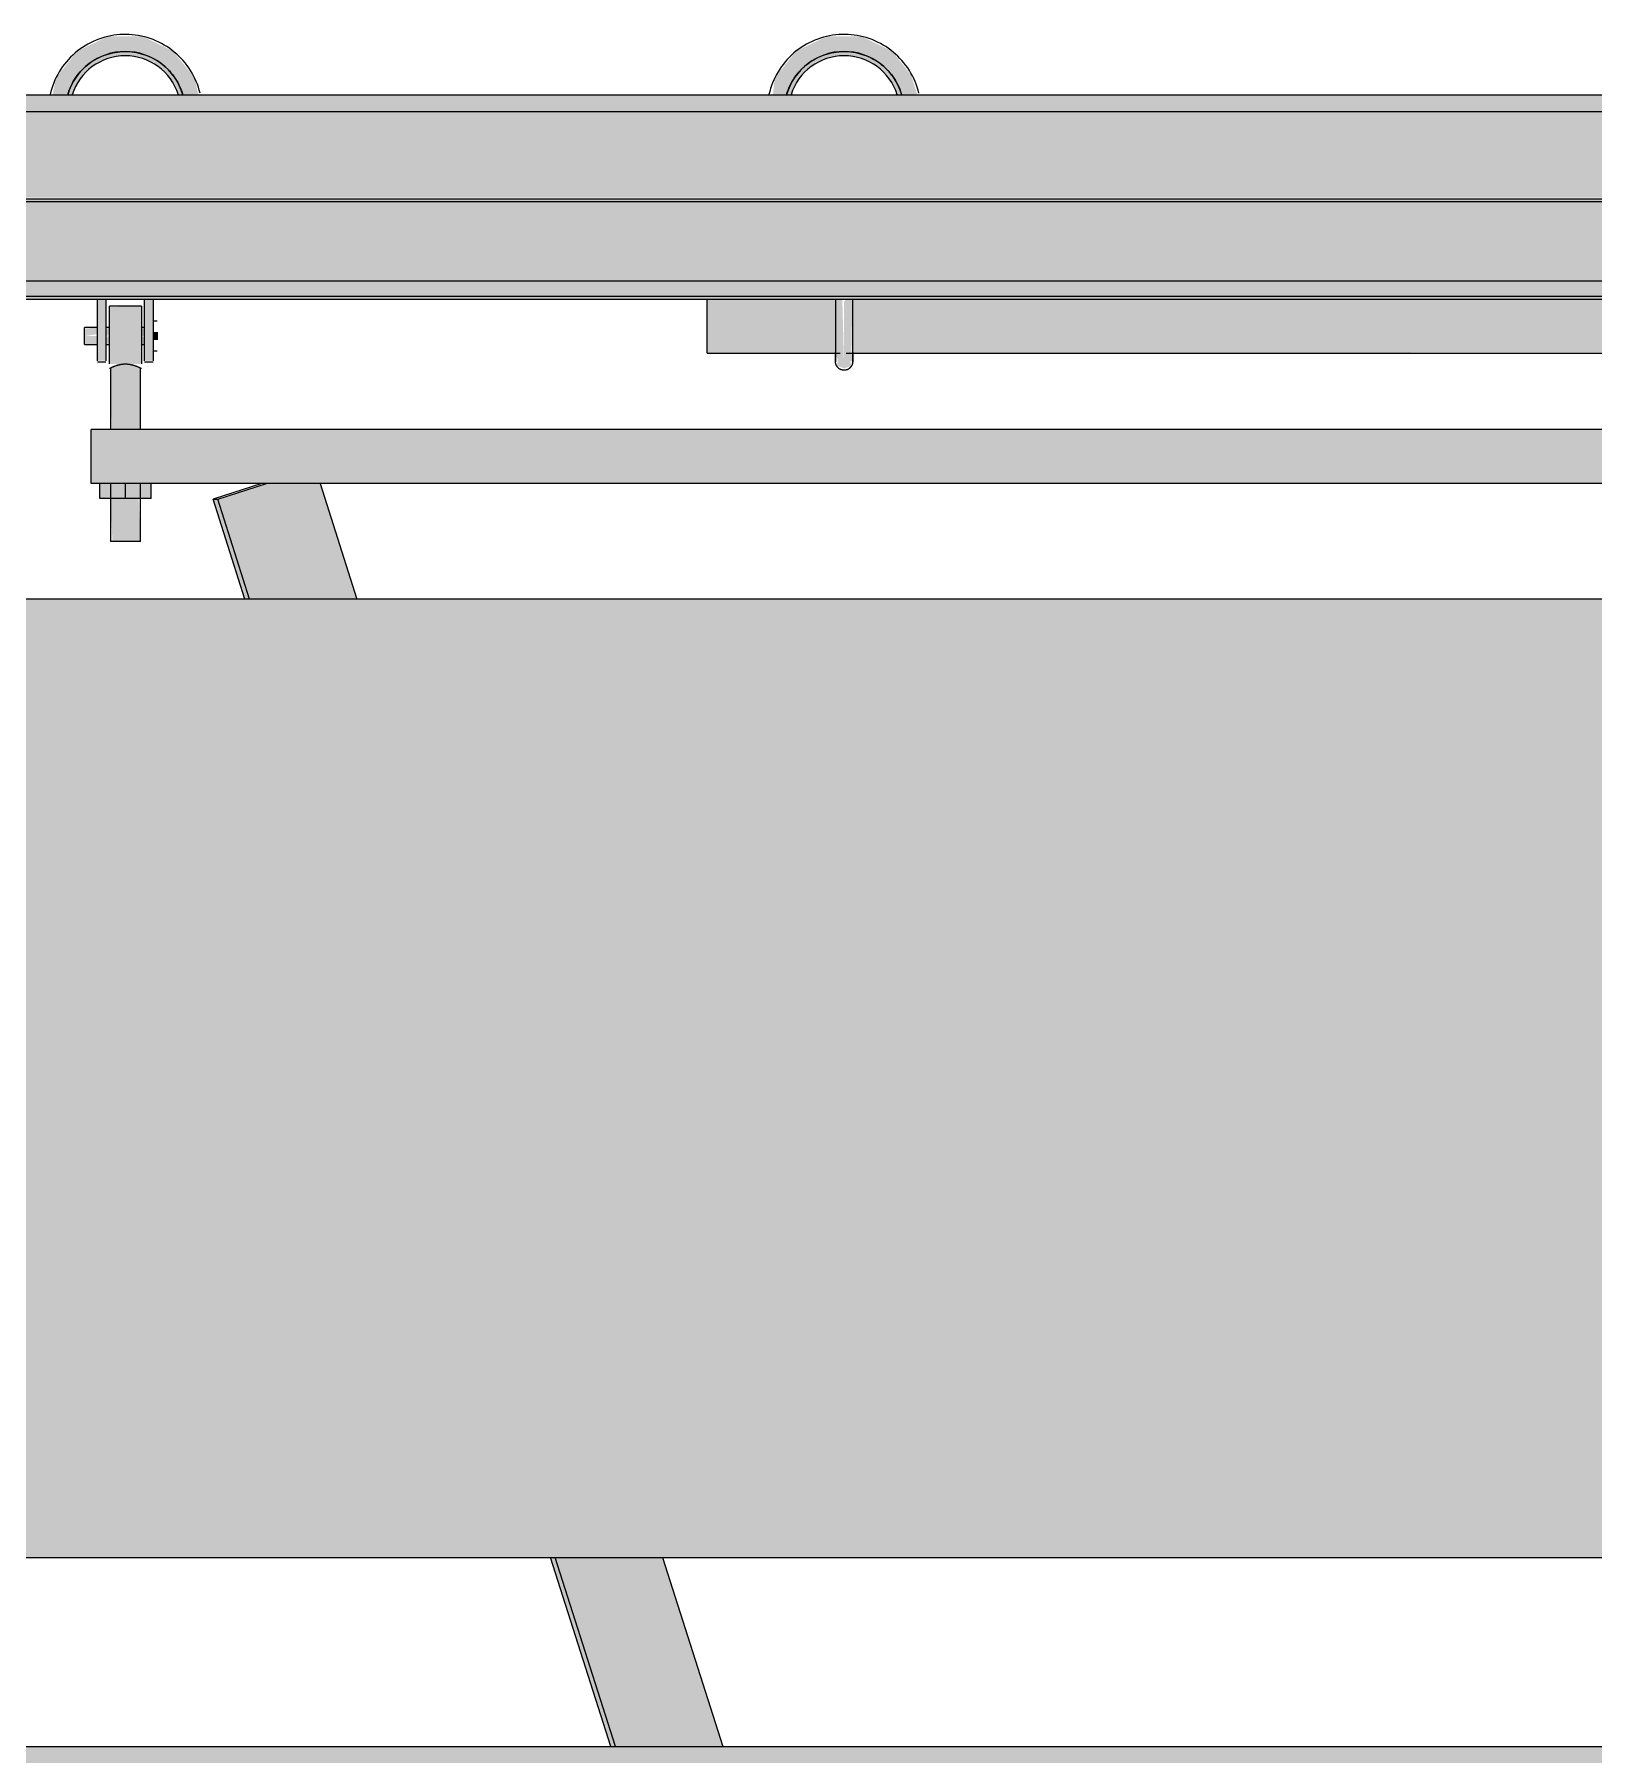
# Model space of a CAD drawing. Header units: inches. Extents: x 20478 to 36715, y -248 to 750.
# Drawn here: x 27515.8 to 27561.4, y 244.2 to 294.5 of the extents above; entities that cross this region are included whole.
import ezdxf

# ---------------------------------------------------------------- set-up
doc = ezdxf.new("R2010")
doc.units = ezdxf.units.IN
doc.header["$MEASUREMENT"] = 0
for name, color, linetype, lineweight in [('M-HVAC-DUCT', 70, 'Continuous', 9), ('Q-SPCQ', 91, 'Continuous', 9), ('S-BEAM', 12, 'Continuous', 9)]:
    doc.layers.add(name, color=color, linetype=linetype, lineweight=lineweight)

# ---------------------------------------------------------------- blocks, each defined once
blk = doc.blocks.new('Girt_Z - 10_D-1018975-Elevation - South')
at = {"layer": 'S-BEAM'}
blk.add_hatch(color=256, dxfattribs=at).paths.add_polyline_path([(26278.267, 244), (26278.267, 244.482), (22795.012, 244.482), (22795.012, 244), (26277.492, 244)], flags=0)
blk.add_line((22795.012, 244.482), (26278.267, 244.482), dxfattribs=at)
blk = doc.blocks.new('Girt_Z - 10_D-1029088-Elevation - South')
at = {"layer": 'S-BEAM'}
for points in [[(26278.267, 292.25), (26278.267, 292.732), (22795.012, 292.732), (22795.012, 292.25), (26277.492, 292.25)], [(26278.267, 289.883), (26278.267, 292.25), (22795.012, 292.25), (22795.012, 289.883), (26277.492, 289.883)], [(24687.809, 289.695), (26278.267, 289.75), (26278.267, 289.883), (22795.012, 289.883), (22795.012, 289.695), (24679.169, 289.695)], [(25698.64, 289.62), (26278.267, 289.673), (26278.267, 289.695), (22795.012, 289.673), (22795.012, 289.62), (25690.001, 289.62)]]:
    blk.add_hatch(color=256, dxfattribs=at).paths.add_polyline_path(points, flags=0)
h = blk.add_hatch(color=256, dxfattribs=at)
h.paths.add_polyline_path([(26278.267, 287.301), (26278.267, 289.62), (26271.5, 289.617), (26271.5, 287.301), (26277.492, 287.301)], flags=0)
h.paths.add_polyline_path([(25534.488, 287.301), (26271.39, 287.301), (26271.39, 289.617), (26271.39, 289.62), (22795.012, 289.62), (22795.012, 287.301), (25465.371, 287.301)], flags=0)
h = blk.add_hatch(color=256, dxfattribs=at)
h.paths.add_polyline_path([(26278.267, 286.852), (26278.267, 287.301), (26271.56, 287.25), (26272.035, 286.852), (26277.492, 286.852)], flags=0)
h.paths.add_polyline_path([(25465.371, 286.852), (26271.865, 286.852), (26271.39, 287.301), (22795.012, 287.301), (22795.012, 286.852), (25396.255, 286.852)], flags=0)
h = blk.add_hatch(color=256, dxfattribs=at)
h.paths.add_polyline_path([(26271.965, 286.768), (26271.865, 286.852), (22795.012, 286.852), (22795.012, 286.768), (26271.5, 286.768)], flags=0)
h.paths.add_polyline_path([(26278.267, 286.768), (26278.267, 286.852), (26272.035, 286.852), (26272.035, 286.768), (26277.492, 286.768)], flags=0)
for p, q in [((22795.012, 292.732), (26278.267, 292.732)), ((22795.012, 292.25), (26278.267, 292.25)), ((22795.012, 289.695), (26278.267, 289.695)), ((22795.012, 289.62), (26278.267, 289.62)), ((22795.012, 287.301), (26271.39, 287.301)), ((22795.012, 286.852), (26271.865, 286.852)), ((22795.012, 286.768), (26278.267, 286.768))]:
    blk.add_line(p, q, dxfattribs=at)
blk = doc.blocks.new('Basketball_Backstop-Performance_Sports_Systems-3103-Ceiling_Hung - 27_-0_ to 27_-11 7_8_-652462-Elevation - South')
at = {"layer": 'Q-SPCQ'}
for points in [[(25573.346, 292.732), (25573.505, 292.766), (25573.761, 293.265), (25574.021, 293.556), (25574.424, 293.82), (25574.917, 293.967), (25575.371, 293.973), (25575.818, 293.859), (25576.188, 293.655), (25576.439, 293.445), (25576.738, 292.994), (25576.859, 292.732), (25577.308, 292.733), (25577.196, 293.226), (25576.572, 294.009), (25575.669, 294.444), (25574.668, 294.444), (25573.766, 294.009), (25573.142, 293.226), (25573.044, 292.732), (25573.294, 292.732)], [(25597.916, 292.732), (25598.308, 292.733), (25598.126, 293.315), (25597.572, 294.009), (25596.669, 294.444), (25595.668, 294.444), (25594.766, 294.009), (25594.142, 293.226), (25594.088, 292.732), (25594.492, 292.735), (25594.761, 293.266), (25595.08, 293.601), (25595.424, 293.82), (25595.911, 293.966), (25596.169, 294), (25596.794, 293.869), (25597.22, 293.63), (25597.488, 293.381), (25597.763, 292.934), (25597.859, 292.732)], [(25573.49, 292.732), (25573.625, 292.732), (25573.761, 293.062), (25574.02, 293.399), (25574.356, 293.657), (25574.748, 293.82), (25575.169, 293.875), (25575.589, 293.82), (25575.981, 293.657), (25576.318, 293.399), (25576.576, 293.062), (25576.731, 292.732), (25576.847, 292.732), (25576.684, 293.125), (25576.406, 293.487), (25576.044, 293.766), (25575.622, 293.94), (25575.169, 294), (25574.716, 293.94), (25574.294, 293.766), (25573.931, 293.487), (25573.653, 293.125)], [(25597.713, 292.732), (25597.847, 292.732), (25597.684, 293.125), (25597.406, 293.487), (25597.044, 293.766), (25596.622, 293.94), (25596.169, 294), (25595.716, 293.94), (25595.294, 293.766), (25594.931, 293.487), (25594.653, 293.125), (25594.49, 292.732), (25594.625, 292.732), (25594.761, 293.062), (25595.02, 293.399), (25595.356, 293.657), (25595.748, 293.82), (25596.169, 293.875), (25596.589, 293.82), (25596.981, 293.657), (25597.318, 293.399), (25597.576, 293.062)], [(25574.606, 285.687), (25574.606, 286.768), (25574.356, 286.768), (25574.356, 285.687)], [(25575.643, 285.656), (25575.643, 286.562), (25574.705, 286.532), (25574.705, 285.656)], [(25575.981, 285.687), (25575.981, 286.768), (25575.731, 286.768), (25575.731, 285.687)], [(25596.169, 284.744), (25596.116, 286.768), (25595.945, 286.768), (25595.946, 285.544), (25595.946, 285.09), (25595.983, 285.014), (25595.963, 284.811)], [(25596.169, 284.744), (25596.374, 284.811), (25596.356, 284.961), (25596.409, 284.962), (25596.409, 285), (25596.378, 285.306), (25596.393, 286.768), (25596.222, 286.768), (25596.169, 286.696), (25596.169, 284.961)], [(25574.606, 284.963), (25574.606, 285.687), (25574.356, 285.687), (25574.356, 284.963)], [(25575.174, 284.859), (25575.643, 284.871), (25575.643, 285.656), (25574.705, 285.656), (25574.705, 284.871), (25575.097, 284.859)], [(25575.981, 284.963), (25575.981, 285.687), (25575.731, 285.687), (25575.731, 284.963)], [(25576.106, 285.687), (25576.106, 285.801), (25575.981, 285.801), (25575.981, 285.687)], [(25576.106, 285.574), (25576.106, 285.687), (25575.981, 285.687), (25575.981, 285.574)], [(25575.174, 280.937), (25575.174, 281.375), (25574.424, 281.375), (25574.424, 280.937)], [(25575.174, 280.937), (25575.924, 280.937), (25575.924, 281.375), (25575.174, 281.375)]]:
    blk.add_hatch(color=256, dxfattribs=at).paths.add_polyline_path(points, flags=0)
h = blk.add_hatch(color=256, dxfattribs=at)
h.paths.add_polyline_path([(25595.968, 285.194), (25595.922, 285.247), (25595.963, 285.247)], flags=0)
h.paths.add_polyline_path([(25594.965, 285.187), (25595.968, 285.194), (25595.934, 286.513), (25595.92, 286.768), (25592.169, 286.768), (25592.169, 285.187)], flags=0)
h.paths.add_polyline_path([(25596.409, 285.187), (25621.231, 285.216), (25621.231, 286.768), (25621.169, 286.768), (25621.169, 286.467), (25620.981, 286.485), (25620.981, 286.768), (25596.393, 286.768), (25596.39, 285.57), (25596.401, 285.187)], flags=0)
h.paths.add_polyline_path([(25647.968, 285.194), (25647.922, 285.247), (25647.963, 285.243)], flags=0)
h.paths.add_polyline_path([(25625.204, 285.187), (25647.965, 285.243), (25647.933, 286.485), (25647.92, 286.768), (25623.356, 286.72), (25623.356, 286.467), (25623.169, 286.485), (25623.169, 286.768), (25623.106, 286.718), (25623.106, 285.187)], flags=0)
h.paths.add_polyline_path([(25648.401, 285.187), (25652.169, 285.187), (25652.169, 286.768), (25648.393, 286.768), (25648.39, 285.57), (25648.394, 285.221)], flags=0)
h = blk.add_hatch(color=256, dxfattribs=at)
h.paths.add_polyline_path([(25573.981, 285.687), (25574.356, 285.74), (25574.356, 285.937), (25573.981, 285.904), (25573.981, 285.752)], flags=0)
h.paths.add_polyline_path([(25575.731, 285.687), (25575.731, 285.937), (25575.643, 285.891), (25575.643, 285.687)], flags=0)
h.paths.add_polyline_path([(25574.606, 285.687), (25574.705, 285.729), (25574.705, 285.937), (25574.606, 285.891), (25574.606, 285.732)], flags=0)
h = blk.add_hatch(color=256, dxfattribs=at)
h.paths.add_polyline_path([(25574.606, 285.437), (25574.705, 285.493), (25574.705, 285.687), (25574.606, 285.656), (25574.606, 285.443)], flags=0)
h.paths.add_polyline_path([(25575.731, 285.437), (25575.731, 285.687), (25575.643, 285.634), (25575.643, 285.437)], flags=0)
h.paths.add_polyline_path([(25574.356, 285.437), (25574.356, 285.687), (25573.981, 285.687), (25573.981, 285.437)], flags=0)
h = blk.add_hatch(color=256, dxfattribs=at)
h.paths.add_polyline_path([(25575.483, 279.687), (25575.611, 279.687), (25575.561, 280.937), (25574.736, 280.937), (25574.795, 279.687), (25575.393, 279.687)], flags=0)
h.paths.add_polyline_path([(25575.223, 282.955), (25575.611, 282.955), (25575.584, 284.763), (25575.251, 284.859), (25574.954, 284.833), (25574.736, 284.75), (25574.775, 282.955), (25575.125, 282.955)], flags=0)
h = blk.add_hatch(color=256, dxfattribs=at)
h.paths.add_polyline_path([(25666.242, 281.375), (25670.174, 281.375), (25670.174, 282.955), (25623.106, 282.955), (25623.106, 281.375), (25664.082, 281.375)], flags=0)
h.paths.add_polyline_path([(25577.686, 281.375), (25621.231, 281.375), (25621.231, 282.955), (25574.174, 282.955), (25574.174, 281.375)], flags=0)
h = blk.add_hatch(color=256, dxfattribs=at)
h.paths.add_polyline_path([(25605.789, 193.373), (25608.926, 193.373), (25594.529, 238.518), (25591.391, 238.518), (25603.605, 200.221)], flags=0)
h.paths.add_polyline_path([(25592.627, 244.482), (25590.867, 250), (25587.73, 250), (25589.489, 244.482)], flags=0)
h.paths.add_polyline_path([(25581.938, 278), (25580.861, 281.375), (25579.293, 281.375), (25577.87, 280.918), (25578.8, 278)], flags=0)
h = blk.add_hatch(color=256, dxfattribs=at)
h.paths.add_polyline_path([(25605.789, 193.373), (25591.391, 238.518), (25591.258, 238.518), (25605.655, 193.373)], flags=0)
h.paths.add_polyline_path([(25589.356, 244.482), (25589.489, 244.482), (25587.73, 250), (25587.596, 250), (25589.147, 245.137)], flags=0)
h.paths.add_polyline_path([(25578.666, 278), (25578.8, 278), (25577.87, 280.918), (25577.736, 280.918)], flags=0)
for p, q in [((25574.356, 285.687), (25574.356, 286.768)), ((25574.606, 286.768), (25574.606, 285.687)), ((25575.643, 286.562), (25574.705, 286.562)), ((25574.705, 285.656), (25574.705, 286.562)), ((25575.643, 286.562), (25575.643, 285.656)), ((25575.731, 285.687), (25575.731, 286.768)), ((25575.981, 286.768), (25575.981, 285.687)), ((25592.169, 285.187), (25592.169, 286.766)), ((25576.106, 286.125), (25575.981, 286.125)), ((25574.356, 285.937), (25573.981, 285.937)), ((25573.981, 285.687), (25573.981, 285.937)), ((25573.981, 285.437), (25573.981, 285.687)), ((25574.356, 284.963), (25574.356, 285.687)), ((25574.705, 285.937), (25574.606, 285.937)), ((25574.606, 285.687), (25574.606, 284.963)), ((25574.705, 284.871), (25574.705, 285.656)), ((25575.731, 285.937), (25575.643, 285.937)), ((25575.643, 285.656), (25575.643, 284.871)), ((25575.731, 284.963), (25575.731, 285.687)), ((25575.981, 285.687), (25575.981, 284.963)), ((25576.106, 285.801), (25576.106, 285.687)), ((25576.106, 285.687), (25576.106, 285.574)), ((25573.981, 285.437), (25574.356, 285.437)), ((25574.606, 285.437), (25574.705, 285.437)), ((25575.643, 285.437), (25575.731, 285.437)), ((25575.981, 285.25), (25576.106, 285.25)), ((25592.169, 285.187), (25596.058, 285.187)), ((25596.229, 285.187), (25621.231, 285.187)), ((25574.356, 284.937), (25574.606, 284.937)), ((25574.705, 284.75), (25574.736, 284.75)), ((25574.736, 284.75), (25574.736, 282.955)), ((25575.611, 282.955), (25575.611, 284.75)), ((25575.611, 284.75), (25575.643, 284.75)), ((25575.731, 284.937), (25575.981, 284.937)), ((25574.174, 281.375), (25574.174, 282.955)), ((25621.231, 282.955), (25574.174, 282.955)), ((25621.231, 281.375), (25574.174, 281.375)), ((25574.424, 280.937), (25574.424, 281.375)), ((25574.736, 281.375), (25574.736, 279.687)), ((25575.174, 280.937), (25575.174, 281.375)), ((25575.611, 279.687), (25575.611, 281.375)), ((25575.924, 280.937), (25575.924, 281.375)), ((25579.159, 281.375), (25577.736, 280.918)), ((25577.87, 280.918), (25579.293, 281.375)), ((25580.861, 281.375), (25581.938, 278)), ((25575.174, 280.937), (25574.424, 280.937)), ((25575.924, 280.937), (25575.174, 280.937)), ((25577.736, 280.918), (25577.87, 280.918)), ((25578.666, 278), (25577.736, 280.918)), ((25578.8, 278), (25577.87, 280.918)), ((25575.611, 279.687), (25574.736, 279.687)), ((25589.356, 244.482), (25587.596, 250)), ((25589.489, 244.482), (25587.73, 250)), ((25590.867, 250), (25592.627, 244.482))]:
    blk.add_line(p, q, dxfattribs=at)
at = {"layer": 'Q-SPCQ', "flags": 128}
for points in [[(25577.354, 292.785), (25577.331, 292.872), (25577.305, 292.958), (25577.275, 293.043), (25577.241, 293.126), (25577.204, 293.208), (25577.165, 293.289), (25577.121, 293.368), (25577.075, 293.445), (25577.026, 293.52), (25576.974, 293.594), (25576.918, 293.665), (25576.86, 293.734), (25576.8, 293.8), (25576.736, 293.864), (25576.671, 293.925), (25576.602, 293.984), (25576.532, 294.04), (25576.459, 294.093), (25576.384, 294.143), (25576.308, 294.19), (25576.229, 294.234), (25576.149, 294.275), (25576.067, 294.313), (25575.984, 294.347), (25575.9, 294.378), (25575.814, 294.406), (25575.727, 294.43), (25575.64, 294.45), (25575.551, 294.467), (25575.462, 294.481), (25575.373, 294.491), (25575.283, 294.497), (25575.193, 294.5), (25575.103, 294.499), (25575.013, 294.495), (25574.924, 294.487), (25574.834, 294.475), (25574.746, 294.46), (25574.658, 294.441), (25574.57, 294.419), (25574.484, 294.393), (25574.399, 294.364), (25574.315, 294.332), (25574.232, 294.296), (25574.151, 294.257), (25574.072, 294.215), (25573.994, 294.169), (25573.918, 294.121), (25573.845, 294.069), (25573.773, 294.015), (25573.704, 293.957), (25573.636, 293.898), (25573.572, 293.835), (25573.51, 293.77), (25573.45, 293.702), (25573.394, 293.632), (25573.34, 293.56), (25573.289, 293.486), (25573.241, 293.41), (25573.196, 293.332), (25573.154, 293.252), (25573.116, 293.171), (25573.081, 293.088), (25573.049, 293.004), (25573.02, 292.918), (25572.995, 292.832), (25572.974, 292.745)], [(25598.354, 292.785), (25598.331, 292.872), (25598.305, 292.958), (25598.275, 293.043), (25598.241, 293.126), (25598.204, 293.208), (25598.165, 293.289), (25598.121, 293.368), (25598.075, 293.445), (25598.026, 293.52), (25597.974, 293.594), (25597.918, 293.665), (25597.86, 293.734), (25597.8, 293.8), (25597.736, 293.864), (25597.671, 293.925), (25597.602, 293.984), (25597.532, 294.04), (25597.459, 294.093), (25597.384, 294.143), (25597.308, 294.19), (25597.229, 294.234), (25597.149, 294.275), (25597.067, 294.313), (25596.984, 294.347), (25596.9, 294.378), (25596.814, 294.406), (25596.727, 294.43), (25596.64, 294.45), (25596.551, 294.467), (25596.462, 294.481), (25596.373, 294.491), (25596.283, 294.497), (25596.193, 294.5), (25596.103, 294.499), (25596.013, 294.495), (25595.924, 294.487), (25595.834, 294.475), (25595.746, 294.46), (25595.658, 294.441), (25595.57, 294.419), (25595.484, 294.393), (25595.399, 294.364), (25595.315, 294.332), (25595.232, 294.296), (25595.151, 294.257), (25595.072, 294.215), (25594.994, 294.169), (25594.918, 294.121), (25594.845, 294.069), (25594.773, 294.015), (25594.704, 293.957), (25594.636, 293.898), (25594.572, 293.835), (25594.51, 293.77), (25594.45, 293.702), (25594.394, 293.632), (25594.34, 293.56), (25594.289, 293.486), (25594.241, 293.41), (25594.196, 293.332), (25594.154, 293.252), (25594.116, 293.171), (25594.081, 293.088), (25594.049, 293.004), (25594.02, 292.918), (25593.995, 292.832), (25593.974, 292.745)], [(25574.001, 293.553), (25574.054, 293.599), (25574.109, 293.642), (25574.165, 293.684), (25574.223, 293.723), (25574.283, 293.759), (25574.344, 293.793), (25574.406, 293.825), (25574.47, 293.854), (25574.535, 293.881), (25574.6, 293.905), (25574.667, 293.927), (25574.734, 293.945), (25574.803, 293.961), (25574.871, 293.975), (25574.941, 293.985), (25575.01, 293.993), (25575.08, 293.998), (25575.15, 294), (25575.22, 293.999), (25575.29, 293.996), (25575.36, 293.99), (25575.429, 293.981), (25575.498, 293.969), (25575.566, 293.954), (25575.634, 293.937), (25575.701, 293.917), (25575.768, 293.894), (25575.833, 293.869), (25575.897, 293.841), (25575.96, 293.811), (25576.022, 293.778), (25576.082, 293.743), (25576.141, 293.705), (25576.199, 293.665), (25576.254, 293.623), (25576.308, 293.578), (25576.361, 293.531)], [(25594.965, 293.52), (25595.001, 293.553), (25595.054, 293.599), (25595.109, 293.642), (25595.165, 293.684), (25595.223, 293.723), (25595.283, 293.759), (25595.344, 293.793), (25595.406, 293.825), (25595.47, 293.854), (25595.535, 293.881), (25595.6, 293.905), (25595.667, 293.927), (25595.734, 293.945), (25595.803, 293.961), (25595.871, 293.975), (25595.941, 293.985), (25596.01, 293.993), (25596.08, 293.998), (25596.15, 294), (25596.22, 293.999), (25596.29, 293.996), (25596.36, 293.99), (25596.429, 293.981), (25596.498, 293.969), (25596.566, 293.954), (25596.634, 293.937), (25596.701, 293.917), (25596.768, 293.894), (25596.833, 293.869), (25596.897, 293.841), (25596.96, 293.811), (25597.022, 293.778), (25597.082, 293.743), (25597.141, 293.705), (25597.199, 293.665), (25597.254, 293.623), (25597.308, 293.578), (25597.361, 293.531)], [(25573.487, 292.734), (25573.508, 292.8), (25573.531, 292.866), (25573.557, 292.931), (25573.585, 292.995), (25573.617, 293.058), (25573.65, 293.12), (25573.686, 293.18), (25573.724, 293.238), (25573.765, 293.295), (25573.808, 293.35), (25573.853, 293.404), (25573.9, 293.456)], [(25576.459, 293.432), (25576.505, 293.38), (25576.55, 293.325), (25576.591, 293.269), (25576.631, 293.211), (25576.668, 293.152), (25576.703, 293.091), (25576.736, 293.029), (25576.766, 292.966), (25576.793, 292.902), (25576.818, 292.836), (25576.84, 292.77)], [(25594.487, 292.734), (25594.508, 292.8), (25594.531, 292.866), (25594.557, 292.931), (25594.585, 292.995), (25594.617, 293.058), (25594.65, 293.12), (25594.686, 293.18), (25594.724, 293.238), (25594.765, 293.295), (25594.808, 293.35), (25594.853, 293.404), (25594.9, 293.456)], [(25597.459, 293.432), (25597.505, 293.38), (25597.55, 293.325), (25597.591, 293.269), (25597.631, 293.211), (25597.668, 293.152), (25597.703, 293.091), (25597.736, 293.029), (25597.766, 292.966), (25597.793, 292.902), (25597.818, 292.836), (25597.84, 292.77)], [(25595.919, 286.768), (25595.919, 286.698), (25595.919, 286.619), (25595.919, 286.54), (25595.919, 286.462), (25595.919, 286.385), (25595.919, 286.308), (25595.919, 286.233), (25595.919, 286.159), (25595.919, 286.086), (25595.919, 286.014), (25595.919, 285.944), (25595.919, 285.875), (25595.919, 285.808), (25595.919, 285.743), (25595.919, 285.68), (25595.919, 285.619), (25595.919, 285.56), (25595.919, 285.503), (25595.919, 285.448), (25595.919, 285.396), (25595.919, 285.346), (25595.919, 285.299), (25595.919, 285.255), (25595.919, 285.213), (25595.919, 285.174), (25595.919, 285.137), (25595.919, 285.104), (25595.919, 285.073), (25595.919, 285.046), (25595.919, 285.021), (25595.919, 285), (25595.919, 284.982), (25595.919, 284.967), (25595.919, 284.955), (25595.919, 284.946), (25595.919, 284.94), (25595.919, 284.938)], [(25596.419, 284.937), (25596.419, 284.939), (25596.419, 284.944), (25596.419, 284.952), (25596.419, 284.963), (25596.419, 284.977), (25596.419, 284.995), (25596.419, 285.015), (25596.419, 285.039), (25596.419, 285.066), (25596.419, 285.095), (25596.419, 285.128), (25596.419, 285.164), (25596.419, 285.202), (25596.419, 285.243), (25596.419, 285.287), (25596.419, 285.333), (25596.419, 285.382), (25596.419, 285.434), (25596.419, 285.488), (25596.419, 285.544), (25596.419, 285.603), (25596.419, 285.663), (25596.419, 285.726), (25596.419, 285.79), (25596.419, 285.857), (25596.419, 285.925), (25596.419, 285.995), (25596.419, 286.066), (25596.419, 286.139), (25596.419, 286.213), (25596.419, 286.288), (25596.419, 286.364), (25596.419, 286.441), (25596.419, 286.519), (25596.419, 286.598), (25596.419, 286.677), (25596.419, 286.756)], [(25595.919, 284.937), (25595.919, 284.939), (25595.919, 284.944), (25595.919, 284.952), (25595.919, 284.963), (25595.919, 284.977), (25595.919, 284.995), (25595.919, 285.015), (25595.919, 285.039), (25595.919, 285.066), (25595.919, 285.095), (25595.919, 285.128), (25595.919, 285.164), (25595.919, 285.202)], [(25596.419, 285.213), (25596.419, 285.174), (25596.419, 285.137), (25596.419, 285.104), (25596.419, 285.073), (25596.419, 285.046), (25596.419, 285.021), (25596.419, 285), (25596.419, 284.982), (25596.419, 284.967), (25596.419, 284.955), (25596.419, 284.946), (25596.419, 284.94), (25596.419, 284.938)], [(25596.169, 284.687), (25596.159, 284.688), (25596.149, 284.688), (25596.139, 284.689), (25596.129, 284.691), (25596.119, 284.692), (25596.109, 284.695), (25596.1, 284.697), (25596.09, 284.7), (25596.081, 284.704), (25596.071, 284.707), (25596.062, 284.711), (25596.053, 284.716), (25596.045, 284.721), (25596.036, 284.726), (25596.028, 284.731), (25596.019, 284.737), (25596.012, 284.743), (25596.004, 284.75), (25595.997, 284.756), (25595.989, 284.763), (25595.983, 284.771), (25595.976, 284.778), (25595.97, 284.786), (25595.964, 284.794), (25595.958, 284.802), (25595.953, 284.811), (25595.948, 284.82), (25595.944, 284.829), (25595.94, 284.838), (25595.936, 284.847), (25595.932, 284.856), (25595.929, 284.866), (25595.927, 284.875), (25595.924, 284.885), (25595.922, 284.895), (25595.921, 284.905), (25595.92, 284.915), (25595.919, 284.925), (25595.919, 284.935), (25595.919, 284.937)], [(25596.419, 284.937), (25596.419, 284.928), (25596.418, 284.918), (25596.417, 284.908), (25596.416, 284.898), (25596.414, 284.888), (25596.412, 284.878), (25596.409, 284.868), (25596.406, 284.859), (25596.403, 284.849), (25596.399, 284.84), (25596.395, 284.831), (25596.391, 284.822), (25596.386, 284.813), (25596.381, 284.805), (25596.375, 284.796), (25596.369, 284.788), (25596.363, 284.78), (25596.357, 284.773), (25596.35, 284.765), (25596.343, 284.758), (25596.336, 284.751), (25596.328, 284.745), (25596.32, 284.739), (25596.312, 284.733), (25596.304, 284.727), (25596.295, 284.722), (25596.287, 284.717), (25596.278, 284.712), (25596.269, 284.708), (25596.259, 284.704), (25596.25, 284.701), (25596.24, 284.698), (25596.231, 284.695), (25596.221, 284.693), (25596.211, 284.691), (25596.201, 284.69), (25596.191, 284.689), (25596.181, 284.688), (25596.171, 284.688), (25596.169, 284.687)]]:
    blk.add_lwpolyline(points, dxfattribs=at)
at = {"layer": 'Q-SPCQ'}
for centre, radius, start, end in [((25575.169, 292.25), 1.75, 16.0362, 163.9638), ((25575.169, 292.25), 1.625, 17.3542, 162.6458), ((25596.169, 292.25), 1.75, 16.0362, 163.9638), ((25596.169, 292.25), 1.625, 17.3542, 162.6458)]:
    blk.add_arc(centre, radius, start, end, dxfattribs=at)
blk.add_open_spline([(25575.611, 284.75), (25575.611, 284.75), (25575.608, 284.752), (25575.597, 284.758), (25575.585, 284.762), (25575.57, 284.769), (25575.552, 284.777), (25575.535, 284.785), (25575.52, 284.791), (25575.509, 284.795), (25575.496, 284.799), (25575.479, 284.806), (25575.456, 284.814), (25575.431, 284.822), (25575.41, 284.829), (25575.394, 284.833), (25575.377, 284.837), (25575.355, 284.842), (25575.325, 284.848), (25575.289, 284.855), (25575.251, 284.859), (25575.213, 284.862), (25575.174, 284.862), (25575.135, 284.862), (25575.097, 284.859), (25575.059, 284.855), (25575.023, 284.848), (25574.993, 284.842), (25574.971, 284.837), (25574.954, 284.833), (25574.938, 284.829), (25574.917, 284.822), (25574.892, 284.814), (25574.869, 284.806), (25574.852, 284.799), (25574.839, 284.795), (25574.827, 284.791), (25574.812, 284.785), (25574.795, 284.777), (25574.778, 284.769), (25574.763, 284.762), (25574.751, 284.758), (25574.74, 284.752), (25574.736, 284.75), (25574.736, 284.75)], degree=3, knots=[0, 0, 0, 0, 0.055556, 0.083333, 0.111111, 0.138889, 0.166667, 0.194444, 0.208333, 0.222222, 0.236111, 0.25, 0.277778, 0.305556, 0.319444, 0.333333, 0.347222, 0.361111, 0.388889, 0.416667, 0.444444, 0.472222, 0.5, 0.527778, 0.555556, 0.583333, 0.611111, 0.638889, 0.652778, 0.666667, 0.680556, 0.694444, 0.722222, 0.75, 0.763889, 0.777778, 0.791667, 0.805556, 0.833333, 0.861111, 0.888889, 0.916667, 0.944444, 1, 1, 1, 1], dxfattribs=at)

msp = doc.modelspace()

# ---------------------------------------------------------------- hatches: boundary and pattern name
at = {"layer": 'M-HVAC-DUCT'}
h = msp.add_hatch(color=256, dxfattribs=at)
h.paths.add_polyline_path([(26345.6811, 264), (26471.71415, 264), (26471.71415, 278), (26345.6811, 278), (26345.6811, 266.43107)], flags=0)
h.paths.add_polyline_path([(27350.21415, 264), (27629.71415, 264), (27629.71415, 278), (27350.21415, 278), (27350.21415, 265.74186)], flags=0)
h.paths.add_polyline_path([(27339.57873, 264), (27340.21415, 264), (27340.21415, 278), (27060.71415, 278), (27060.71415, 264), (27270.46206, 264)], flags=0)
h.paths.add_polyline_path([(26481.71415, 264), (26761.21415, 264), (26761.21415, 278), (26481.71415, 278), (26481.71415, 264.23588)], flags=0)
h.paths.add_polyline_path([(27050.71415, 264), (27050.71415, 278), (26771.21415, 278), (26771.21415, 264), (26993.99539, 264)], flags=0)
h.paths.add_polyline_path([(27747.6811, 264), (27747.6811, 278), (27639.71415, 277.98362), (27639.71415, 264), (27745.63914, 264)], flags=0)
h = msp.add_hatch(color=256, dxfattribs=at)
h.paths.add_polyline_path([(26345.6811, 250), (26471.71415, 250), (26471.71415, 264), (26345.6811, 264), (26345.6811, 250.21269)], flags=0)
h.paths.add_polyline_path([(26579.29539, 250), (26761.21415, 250), (26761.21415, 264), (26481.71415, 264), (26481.71415, 250), (26510.17873, 250)], flags=0)
h.paths.add_polyline_path([(26855.76206, 250), (27050.71415, 250), (27050.71415, 264), (26771.21415, 264), (26771.21415, 250), (26821.20373, 250)], flags=0)
h.paths.add_polyline_path([(27060.71415, 250), (27340.21415, 250), (27340.21415, 264), (27060.71415, 264), (27060.71415, 250.10422)], flags=0)
h.paths.add_polyline_path([(27477.81206, 250), (27629.71415, 250.0179), (27629.71415, 264), (27350.21415, 264), (27350.21415, 250), (27408.69539, 250)], flags=0)
h.paths.add_polyline_path([(27639.71415, 250), (27747.6811, 250), (27747.6811, 264), (27639.71415, 264), (27639.71415, 250.01638)], flags=0)

# ---------------------------------------------------------------- linework, layer by layer
for p, q in [((27629.71415, 278), (27350.21415, 278)), ((27350.21415, 250), (27629.71415, 250))]:
    msp.add_line(p, q, dxfattribs=at)

# ---------------------------------------------------------------- block references
at = {"layer": 'Q-SPCQ'}
msp.add_blockref('Basketball_Backstop-Performance_Sports_Systems-3103-Ceiling_Hung - 27_-0_ to 27_-11 7_8_-652462-Elevation - South', (1943.32392, 0), dxfattribs=at)
at = {"layer": 'S-BEAM'}
for name in ['Girt_Z - 10_D-1029088-Elevation - South', 'Girt_Z - 10_D-1018975-Elevation - South']:
    msp.add_blockref(name, (1943.32392, 0), dxfattribs=at)

doc.saveas('drawing.dxf')
